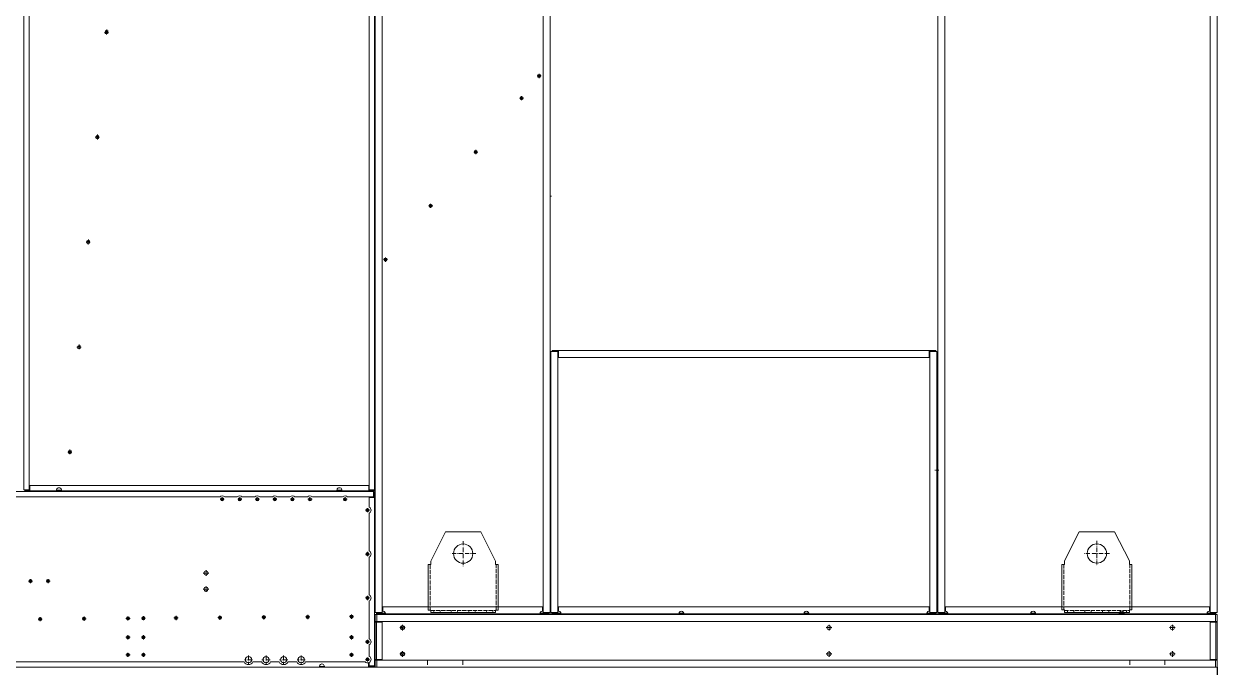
# Model space of a CAD drawing. Header units: millimetres. Extents: x -17070 to 52290, y -291348 to 40308.
# Drawn here: x 34171 to 37570, y 25993 to 27825 of the extents above; entities that cross this region are included whole.
import ezdxf

# ---------------------------------------------------------------- set-up
doc = ezdxf.new("R2010")
doc.units = ezdxf.units.MM
doc.linetypes.add('DASHDOT', pattern=[18.5, 12, -3, 0.5, -3])
doc.linetypes.add('DASHED', pattern=[15, 12, -3])

# ---------------------------------------------------------------- blocks, each defined once
blk = doc.blocks.new('457536')
at = {"color": 7, "lineweight": 5}
for p, q in [((114592.520962, 89152.297332), (114550.020962, 89069.297332)), ((114692.520962, 89152.297332), (114592.520962, 89152.297332)), ((114735.020962, 89069.297332), (114692.520962, 89152.297332)), ((114542.520962, 89059.297332), (114542.520962, 88929.797332)), ((114742.520962, 88929.797332), (114742.520962, 89059.297332)), ((114550.020962, 88922.297332), (114735.020962, 88922.297332))]:
    blk.add_line(p, q, dxfattribs=at)
at = {"color": 7, "linetype": 'DASHDOT', "lineweight": 5}
for p, q in [((114642.520962, 89126.047332), (114642.520962, 89054.547332)), ((114678.270962, 89090.297332), (114606.770962, 89090.297332))]:
    blk.add_line(p, q, dxfattribs=at)
at = {"color": 7, "lineweight": 5, "ltscale": 0.09375}
for p, q in [((114542.520962, 89059.297332), (114550.020962, 89059.297332)), ((114742.520962, 89059.297332), (114735.020962, 89059.297332)), ((114550.020962, 88929.797332), (114542.520962, 88929.797332)), ((114550.020962, 88922.297332), (114550.020962, 88929.797332)), ((114735.020962, 88929.797332), (114742.520962, 88929.797332)), ((114735.020962, 88922.297332), (114735.020962, 88929.797332))]:
    blk.add_line(p, q, dxfattribs=at)
at = {"color": 7, "linetype": 'DASHED', "lineweight": 5}
for p, q in [((114548.520962, 89059.297332), (114548.520962, 88929.797332)), ((114736.520962, 88929.797332), (114736.520962, 89059.297332)), ((114550.020962, 88928.297332), (114735.020962, 88928.297332))]:
    blk.add_line(p, q, dxfattribs=at)
at = {"color": 7, "lineweight": 5, "ltscale": 0.125}
for p, q in [((114550.020962, 89059.297332), (114550.020962, 89069.297332)), ((114735.020962, 89069.297332), (114735.020962, 89059.297332))]:
    blk.add_line(p, q, dxfattribs=at)
at = {"color": 7, "linetype": 'DASHED', "lineweight": 5, "ltscale": 0.075}
for p, q in [((114558.520962, 88928.297332), (114558.520962, 88922.297332)), ((114576.520962, 88928.297332), (114576.520962, 88922.297332)), ((114608.520962, 88928.297332), (114608.520962, 88922.297332)), ((114626.520962, 88928.297332), (114626.520962, 88922.297332)), ((114658.520962, 88928.297332), (114658.520962, 88922.297332)), ((114676.520962, 88928.297332), (114676.520962, 88922.297332)), ((114708.520962, 88928.297332), (114708.520962, 88922.297332)), ((114726.520962, 88928.297332), (114726.520962, 88922.297332))]:
    blk.add_line(p, q, dxfattribs=at)
at = {"color": 7, "lineweight": 5}
blk.add_circle((114642.520962, 89090.297332), 27.5, dxfattribs=at)
blk = doc.blocks.new('1')
at = {"color": 7, "lineweight": 20}
for p, q in [((35172, 26148.5), (35172, 29589.5)), ((35192, 29589.5), (35192, 26148.5)), ((35650, 26148.5), (35650, 29589.5)), ((35670, 29589.5), (35670, 26148.5)), ((36774, 26148.5), (36774, 29589.5)), ((37570, 29589.5), (37570, 26148.5)), ((34171, 29347.9), (34171, 26498.1)), ((34186, 26498.1), (34186, 29347.9)), ((35155, 29347.9), (35155, 26498.1)), ((35170, 26498.1), (35170, 29347.9)), ((37550, 28322), (37550, 26148.5)), ((36794, 26148.5), (36794, 28270)), ((35672, 26148.5), (35672, 26891.5)), ((35692, 26891.5), (35692, 26148.5)), ((35694, 26895), (36750, 26895)), ((36752, 26148.5), (36752, 26891.5)), ((36772, 26891.5), (36772, 26148.5)), ((36750, 26875), (35694, 26875)), ((35166.5, 26493), (32173.5, 26493)), ((35153.4, 26510), (34187.6, 26510)), ((34187.6, 26495), (34264.3, 26495)), ((34277.8, 26495), (35063.3, 26495)), ((35076.8, 26495), (35153.4, 26495)), ((34728.9, 26478), (32173.5, 26478)), ((34778.9, 26478), (34743.2, 26478)), ((34828.9, 26478), (34793.2, 26478)), ((34878.9, 26478), (34843.2, 26478)), ((34928.9, 26478), (34893.2, 26478)), ((34978.9, 26478), (34943.2, 26478)), ((35078.9, 26478), (34993.2, 26478)), ((35166.5, 26478), (35093.2, 26478)), ((35155, 26448.6), (35155, 26476)), ((35170, 25996.5), (35170, 26476)), ((35155, 26323.6), (35155, 26431.3)), ((35155, 26198.6), (35155, 26306.3)), ((35155, 26073.6), (35155, 26181.3)), ((37565.3, 26143), (35176.7, 26143)), ((35194, 26165), (35648, 26165)), ((35641, 26145), (35201, 26145)), ((36362, 26144.6), (35212, 26144.6)), ((35694, 26165), (36750, 26165)), ((36037, 26145), (35701, 26145)), ((36393, 26145), (36051, 26145)), ((37530, 26144.6), (36380, 26144.6)), ((36743, 26145), (36407, 26145)), ((36796, 26165), (37548, 26165)), ((37039, 26145), (36803, 26145)), ((37291, 26145), (37053, 26145)), ((37541, 26145), (37305, 26145)), ((35172, 26123), (37570, 26123)), ((35172, 26015), (35172, 26121)), ((35175.2, 26121), (35175.2, 26015)), ((35176.7, 26123), (37565.3, 26123)), ((35192, 26015), (35192, 26121)), ((37550, 26121), (37550, 26015)), ((37566.8, 26015), (37566.8, 26121)), ((37570, 26121), (37570, 26015)), ((37570, 26015), (37570, 26121)), ((35155, 26023.6), (35155, 26056.3)), ((34798.4, 26008), (32541.7, 26008)), ((34848.4, 26008), (34823.7, 26008)), ((34898.4, 26008), (34873.7, 26008)), ((34948.4, 26008), (34923.7, 26008)), ((35142.9, 26008), (34973.7, 26008)), ((35321, 26013), (35172, 26013)), ((37565.3, 26013), (35176.7, 26013)), ((37321, 26013), (35421, 26013)), ((37570, 26013), (37421, 26013)), ((35013.3, 25993), (34126.8, 25993)), ((35153, 25993), (35026.8, 25993)), ((37570, 25993), (35172, 25993)), ((35176.7, 25993), (37565.3, 25993))]:
    blk.add_line(p, q, dxfattribs=at)
at = {"color": 7, "linetype": 'DASHDOT', "lineweight": 20, "ltscale": 0.195}
for p, q in [((34410.9, 27804.4), (34403.1, 27804.4)), ((34410.5, 27800.4), (34402.7, 27800.4)), ((35642.7, 27676.4), (35634.9, 27676.4)), ((35590.7, 27612.9), (35582.9, 27612.9)), ((34384.4, 27501.5), (34376.6, 27501.5)), ((34384.7, 27505.5), (34376.9, 27505.5)), ((35462.2, 27459.7), (35454.4, 27459.7)), ((35333.6, 27306.5), (35325.8, 27306.5)), ((34358.2, 27202.7), (34350.4, 27202.7)), ((34358.6, 27206.7), (34350.8, 27206.7)), ((35205, 27153.3), (35197.2, 27153.3)), ((34332.1, 26903.8), (34324.3, 26903.8)), ((34332.4, 26907.8), (34324.6, 26907.8)), ((34328.2, 26907.7), (34328.2, 26899.9)), ((34328.5, 26911.7), (34328.5, 26903.9)), ((34305.9, 26605), (34298.1, 26605)), ((34306.3, 26609), (34298.5, 26609)), ((34302, 26608.9), (34302, 26601.1)), ((34854.1, 26138.7), (34854.1, 26130.9)), ((34979.1, 26139.7), (34979.1, 26131.9)), ((35104, 26140.7), (35104, 26132.9)), ((34221, 26129.8), (34213.2, 26129.8)), ((34217.1, 26133.7), (34217.1, 26125.9)), ((34342.1, 26134.7), (34342.1, 26126.9)), ((34470.9, 26131.8), (34463.1, 26131.8)), ((34467, 26135.7), (34467, 26127.9)), ((34514.9, 26132.1), (34507.1, 26132.1)), ((34511, 26136), (34511, 26128.2)), ((34608, 26132.9), (34600.2, 26132.9)), ((34604.1, 26136.8), (34604.1, 26129)), ((34733, 26133.9), (34725.2, 26133.9)), ((34729.1, 26137.8), (34729.1, 26130)), ((34858, 26134.8), (34850.2, 26134.8)), ((34983, 26135.8), (34975.2, 26135.8)), ((35107.9, 26136.8), (35100.1, 26136.8)), ((34470.9, 26078), (34463.1, 26078)), ((34467, 26081.9), (34467, 26074.1)), ((34514.9, 26078), (34507.1, 26078)), ((34511, 26081.9), (34511, 26074.1)), ((35107.9, 26078), (35100.1, 26078)), ((35104, 26081.9), (35104, 26074.1)), ((34470.9, 26028), (34463.1, 26028)), ((34467, 26031.9), (34467, 26024.1)), ((34514.9, 26028), (34507.1, 26028)), ((34511, 26031.9), (34511, 26024.1)), ((35107.9, 26028), (35100.1, 26028)), ((35104, 26031.9), (35104, 26024.1))]:
    blk.add_line(p, q, dxfattribs=at)
at = {"color": 7, "linetype": 'DASHDOT', "lineweight": 20, "ltscale": 0.292502}
for p, q in [((34406.6, 27806.3), (34406.6, 27794.6)), ((35458.2, 27465.5), (35458.2, 27453.8)), ((35201.1, 27159.1), (35201.1, 27147.4))]:
    blk.add_line(p, q, dxfattribs=at)
at = {"color": 7, "linetype": 'DASHDOT', "lineweight": 20, "ltscale": 0.194998}
for p, q in [((34406.6, 27804.3), (34406.6, 27796.5)), ((35586.8, 27616.8), (35586.8, 27609)), ((34380.5, 27505.4), (34380.5, 27497.6)), ((35458.3, 27463.6), (35458.3, 27455.8)), ((34354.3, 27206.6), (34354.3, 27198.8)), ((34354.7, 27210.6), (34354.7, 27202.8))]:
    blk.add_line(p, q, dxfattribs=at)
at = {"color": 7, "linetype": 'DASHDOT', "lineweight": 20, "ltscale": 0.195001}
for p, q in [((34407, 27808.3), (34407, 27800.5)), ((35638.8, 27680.3), (35638.8, 27672.5)), ((34380.8, 27509.4), (34380.8, 27501.6)), ((35329.7, 27310.4), (35329.7, 27302.6)), ((35201.1, 27157.2), (35201.1, 27149.4)), ((34302.4, 26612.9), (34302.4, 26605.1)), ((34346, 26130.8), (34338.2, 26130.8))]:
    blk.add_line(p, q, dxfattribs=at)
at = {"color": 7, "linetype": 'DASHDOT', "lineweight": 20, "ltscale": 0.2925}
for p, q in [((34412.5, 27800.4), (34400.8, 27800.4)), ((35644.6, 27676.4), (35632.9, 27676.4)), ((35594.7, 27613), (35583, 27613)), ((34386.3, 27501.6), (34374.6, 27501.6)), ((35464.1, 27459.7), (35452.4, 27459.7)), ((35335.6, 27306.5), (35323.9, 27306.5)), ((34360.2, 27202.7), (34348.5, 27202.7)), ((35207, 27153.3), (35195.3, 27153.3)), ((34334, 26903.8), (34322.3, 26903.8)), ((34328.2, 26909.7), (34328.2, 26898)), ((34307.9, 26605), (34296.2, 26605)), ((36771.9, 26559.9), (36771.9, 26548.2)), ((34741.9, 26471), (34730.2, 26471)), ((34736, 26476.8), (34736, 26465.1)), ((34791.9, 26471), (34780.2, 26471)), ((34786, 26476.8), (34786, 26465.1)), ((34841.9, 26471), (34830.2, 26471)), ((34836, 26476.8), (34836, 26465.1)), ((34891.9, 26471), (34880.2, 26471)), ((34886, 26476.8), (34886, 26465.1)), ((34941.9, 26471), (34930.2, 26471)), ((34936, 26476.8), (34936, 26465.1)), ((34991.9, 26471), (34980.2, 26471)), ((34986, 26476.8), (34986, 26465.1)), ((35091.9, 26471), (35080.2, 26471)), ((35086, 26476.8), (35086, 26465.1)), ((35150, 26445.8), (35150, 26434.1)), ((35155.9, 26440), (35144.2, 26440)), ((35155.9, 26315), (35144.2, 26315)), ((35150, 26320.8), (35150, 26309.1)), ((34190, 26243.8), (34190, 26232.1)), ((34240, 26243.8), (34240, 26232.1)), ((34245.9, 26238), (34234.2, 26238)), ((35155.9, 26190), (35144.2, 26190)), ((35150, 26195.8), (35150, 26184.1)), ((34604.5, 26138.7), (34604.5, 26127)), ((34729.5, 26139.7), (34729.5, 26128)), ((34854.5, 26140.7), (34854.5, 26129)), ((34979.5, 26141.7), (34979.5, 26130)), ((35104.5, 26142.6), (35104.5, 26130.9)), ((34223.4, 26129.9), (34211.7, 26129.9)), ((34217.5, 26135.7), (34217.5, 26124)), ((34348.4, 26130.9), (34336.7, 26130.9)), ((34342.5, 26136.7), (34342.5, 26125)), ((34473.4, 26131.8), (34461.7, 26131.8)), ((34467.5, 26137.6), (34467.5, 26125.9)), ((34517.4, 26132.2), (34505.7, 26132.2)), ((34511.5, 26138), (34511.5, 26126.3)), ((34610.4, 26132.9), (34598.7, 26132.9)), ((34735.4, 26133.9), (34723.7, 26133.9)), ((34860.4, 26134.9), (34848.7, 26134.9)), ((34985.4, 26135.9), (34973.7, 26135.9)), ((35110.4, 26136.8), (35098.7, 26136.8)), ((34473.4, 26078), (34461.7, 26078)), ((34467.5, 26083.8), (34467.5, 26072.1)), ((34517.4, 26078), (34505.7, 26078)), ((34511.5, 26083.8), (34511.5, 26072.1)), ((35110.4, 26078), (35098.7, 26078)), ((35104.5, 26083.8), (35104.5, 26072.1)), ((35150, 26070.8), (35150, 26059.1)), ((35155.9, 26065), (35144.2, 26065)), ((34473.4, 26028), (34461.7, 26028)), ((34467.5, 26033.8), (34467.5, 26022.1)), ((34517.4, 26028), (34505.7, 26028)), ((34511.5, 26033.8), (34511.5, 26022.1)), ((35110.4, 26028), (35098.7, 26028)), ((35104.5, 26033.8), (35104.5, 26022.1)), ((35155.9, 26015), (35144.2, 26015)), ((35150, 26020.8), (35150, 26009.1))]:
    blk.add_line(p, q, dxfattribs=at)
at = {"color": 7, "linetype": 'DASHDOT', "lineweight": 20, "ltscale": 0.292499}
for p, q in [((35638.7, 27682.2), (35638.7, 27670.5)), ((35588.8, 27618.8), (35588.8, 27607.1)), ((34380.5, 27507.4), (34380.5, 27495.7)), ((35329.7, 27312.3), (35329.7, 27300.6)), ((34354.3, 27208.5), (34354.3, 27196.8)), ((34302, 26610.8), (34302, 26599.1)), ((36777.7, 26554.1), (36766, 26554.1)), ((34195.9, 26238), (34184.2, 26238))]:
    blk.add_line(p, q, dxfattribs=at)
at = {"color": 7, "lineweight": 20, "ltscale": 0.050782}
blk.add_line((35673.1, 27333), (35673.4, 27335), dxfattribs=at)
at = {"color": 7, "lineweight": 20, "ltscale": 0.077786}
blk.add_line((35172, 27152.9), (35170, 27150.5), dxfattribs=at)
at = {"color": 7, "lineweight": 20, "ltscale": 0.05349}
blk.add_line((35170, 27095.6), (35172, 27094.8), dxfattribs=at)
blk.add_line((35170, 27095.6), (35172, 27094.8), dxfattribs=at)
at = {"color": 7, "lineweight": 20, "ltscale": 0.039896}
blk.add_line((35171.5, 27089.7), (35170, 27090.2), dxfattribs=at)
at = {"color": 7, "lineweight": 20, "ltscale": 0.012708}
for p, q in [((35171.5, 27089.7), (35172, 27089.7)), ((35171.5, 26517.4), (35172, 26517.4)), ((35172, 26517.4), (35171.5, 26517.4))]:
    blk.add_line(p, q, dxfattribs=at)
at = {"color": 7, "lineweight": 20, "ltscale": 0.0875}
for p, q in [((35672, 26891.5), (35675.5, 26891.5)), ((35694, 26895), (35694, 26891.5)), ((36750, 26895), (36750, 26891.5)), ((36772, 26891.5), (36768.5, 26891.5)), ((35166.5, 26493), (35166.5, 26489.5)), ((35170, 26476), (35166.5, 26476)), ((35172, 26148.5), (35175.5, 26148.5)), ((35670, 26148.5), (35666.5, 26148.5)), ((35672, 26148.5), (35675.5, 26148.5)), ((36772, 26148.5), (36768.5, 26148.5)), ((36774, 26148.5), (36777.5, 26148.5)), ((37570, 26148.5), (37566.5, 26148.5)), ((35153, 25993), (35153, 25996.5)), ((35170, 25996.5), (35166.5, 25996.5))]:
    blk.add_line(p, q, dxfattribs=at)
at = {"color": 7, "lineweight": 20, "ltscale": 0.4625}
for p, q in [((35675.5, 26895), (35694, 26895)), ((35694, 26893), (35675.5, 26893)), ((36750, 26895), (36768.5, 26895)), ((36768.5, 26893), (36750, 26893)), ((35171.5, 26517.4), (35171.5, 26498.9)), ((35171.5, 26517.4), (35171.5, 26498.9))]:
    blk.add_line(p, q, dxfattribs=at)
at = {"color": 7, "lineweight": 20, "ltscale": 0.05}
for p, q in [((35675.5, 26895), (35675.5, 26893)), ((36768.5, 26895), (36768.5, 26893)), ((34641.8, 26495), (34641.8, 26493)), ((35170, 26489.5), (35168, 26489.5)), ((35672, 26470), (35670, 26470)), ((35672, 26470), (35670, 26470)), ((35670, 26450), (35672, 26450)), ((35670, 26449.6), (35672, 26449.6)), ((36774, 26470), (36772, 26470)), ((36774, 26470), (36772, 26470)), ((36772, 26450), (36774, 26450)), ((36772, 26450), (36774, 26450)), ((36772, 26449.6), (36774, 26449.6)), ((35672, 26340), (35670, 26340)), ((35672, 26340), (35670, 26340)), ((35672, 26339.6), (35670, 26339.6)), ((35670, 26319.6), (35672, 26319.6)), ((36774, 26340), (36772, 26340)), ((36774, 26340), (36772, 26340)), ((36774, 26339.6), (36772, 26339.6)), ((36772, 26319.6), (36774, 26319.6)), ((35175.5, 26145), (35175.5, 26147)), ((35187, 26145), (35187, 26147)), ((35655, 26145), (35655, 26147)), ((35666.5, 26145), (35666.5, 26147)), ((35675.5, 26145), (35675.5, 26147)), ((35687, 26145), (35687, 26147)), ((36757, 26145), (36757, 26147)), ((36768.5, 26145), (36768.5, 26147)), ((36777.5, 26145), (36777.5, 26147)), ((36789, 26145), (36789, 26147)), ((37555, 26145), (37555, 26147)), ((37566.5, 26145), (37566.5, 26147)), ((35172, 26121), (35172, 26123)), ((35175.2, 26121), (35175.2, 26123)), ((35175.2, 26121), (35175.2, 26123)), ((37566.8, 26123), (37566.8, 26121)), ((37570, 26121), (37570, 26123)), ((35172, 26013), (35172, 26015)), ((35175.2, 26013), (35175.2, 26015)), ((35175.2, 26013), (35175.2, 26015)), ((37566.8, 26015), (37566.8, 26013)), ((37570, 26013), (37570, 26015)), ((35013.3, 25993), (35013.3, 25995)), ((35026.8, 25993), (35026.8, 25995)), ((35166.5, 25993), (35166.5, 25995))]:
    blk.add_line(p, q, dxfattribs=at)
at = {"color": 7, "lineweight": 20, "ltscale": 0.0375}
for p, q in [((35675.5, 26893), (35675.5, 26891.5)), ((36768.5, 26893), (36768.5, 26891.5)), ((34174.1, 26496.6), (34174.1, 26498.1)), ((35168, 26489.5), (35166.5, 26489.5)), ((35166.9, 26496.6), (35166.9, 26498.1)), ((35175.5, 26147), (35175.5, 26148.5)), ((35666.5, 26147), (35666.5, 26148.5)), ((35675.5, 26147), (35675.5, 26148.5)), ((36768.5, 26147), (36768.5, 26148.5)), ((36777.5, 26147), (36777.5, 26148.5)), ((37566.5, 26147), (37566.5, 26148.5)), ((35175.2, 26121), (35176.7, 26121)), ((37566.8, 26121), (37565.3, 26121)), ((35166.5, 25995), (35166.5, 25996.5))]:
    blk.add_line(p, q, dxfattribs=at)
at = {"color": 7, "lineweight": 20, "ltscale": 0.4125}
for p, q in [((35675.5, 26891.5), (35692, 26891.5)), ((35694, 26875), (35694, 26891.5)), ((36750, 26891.5), (36750, 26875)), ((36752, 26891.5), (36768.5, 26891.5)), ((35192, 26148.5), (35175.5, 26148.5)), ((35666.5, 26148.5), (35650, 26148.5)), ((35692, 26148.5), (35675.5, 26148.5)), ((36768.5, 26148.5), (36752, 26148.5)), ((36794, 26148.5), (36777.5, 26148.5)), ((37566.5, 26148.5), (37550, 26148.5))]:
    blk.add_line(p, q, dxfattribs=at)
at = {"color": 7, "lineweight": 20, "ltscale": 0.0775}
for p, q in [((34171, 26498.1), (34174.1, 26498.1)), ((34187.6, 26495), (34187.6, 26498.1)), ((35153.4, 26495), (35153.4, 26498.1)), ((35170, 26498.1), (35166.9, 26498.1))]:
    blk.add_line(p, q, dxfattribs=at)
at = {"color": 7, "lineweight": 20, "ltscale": 0.2975}
for p, q in [((34174.1, 26498.1), (34186, 26498.1)), ((34187.6, 26510), (34187.6, 26498.1)), ((35153.4, 26498.1), (35153.4, 26510)), ((35155, 26498.1), (35166.9, 26498.1))]:
    blk.add_line(p, q, dxfattribs=at)
at = {"color": 7, "lineweight": 20, "ltscale": 0.3375}
for p, q in [((34187.6, 26496.6), (34174.1, 26496.6)), ((34174.1, 26495), (34187.6, 26495)), ((35166.9, 26496.6), (35153.4, 26496.6)), ((35153.4, 26495), (35166.9, 26495)), ((35168, 26476), (35168, 26489.5)), ((35170, 26489.5), (35170, 26476)), ((35153, 25995), (35166.5, 25995)), ((35166.5, 25993), (35153, 25993))]:
    blk.add_line(p, q, dxfattribs=at)
at = {"color": 7, "lineweight": 20, "ltscale": 0.04}
for p, q in [((34174.1, 26495), (34174.1, 26496.6)), ((34264.3, 26495), (34264.3, 26496.6)), ((34277.8, 26495), (34277.8, 26496.6)), ((35063.3, 26495), (35063.3, 26496.6)), ((35076.8, 26495), (35076.8, 26496.6)), ((35166.9, 26495), (35166.9, 26496.6)), ((35212, 26143), (35212, 26144.6)), ((36362, 26143), (36362, 26144.6)), ((36380, 26143), (36380, 26144.6)), ((37530, 26143), (37530, 26144.6))]:
    blk.add_line(p, q, dxfattribs=at)
at = {"color": 7, "lineweight": 20, "ltscale": 0.168029}
for p, q in [((34264.3, 26496.6), (34271, 26496.6)), ((34264.3, 26495), (34271, 26495)), ((34277.8, 26496.6), (34271, 26496.6)), ((34277.8, 26495), (34271, 26495)), ((35063.3, 26496.6), (35070, 26496.6)), ((35063.3, 26495), (35070, 26495)), ((35076.8, 26496.6), (35070, 26496.6)), ((35076.8, 26495), (35070, 26495))]:
    blk.add_line(p, q, dxfattribs=at)
at = {"color": 7, "lineweight": 20, "ltscale": 0.05019}
blk.add_line((34272.3, 26495), (34272.2, 26493), dxfattribs=at)
at = {"color": 7, "lineweight": 20, "ltscale": 0.050191}
blk.add_line((34312.3, 26493), (34312.5, 26495), dxfattribs=at)
at = {"color": 7, "lineweight": 20, "ltscale": 0.049942}
blk.add_line((34671.8, 26495), (34671.8, 26493), dxfattribs=at)
at = {"color": 7, "lineweight": 20, "ltscale": 0.049995}
blk.add_line((34671.8, 26495), (34671.8, 26493), dxfattribs=at)
at = {"color": 7, "lineweight": 20, "ltscale": 0.2875}
for p, q in [((35166.5, 26478), (35166.5, 26489.5)), ((35155, 26476), (35166.5, 26476)), ((35175.5, 26147), (35187, 26147)), ((35187, 26145), (35175.5, 26145)), ((35655, 26147), (35666.5, 26147)), ((35666.5, 26145), (35655, 26145)), ((35675.5, 26147), (35687, 26147)), ((35687, 26145), (35675.5, 26145)), ((36757, 26147), (36768.5, 26147)), ((36768.5, 26145), (36757, 26145)), ((36777.5, 26147), (36789, 26147)), ((36789, 26145), (36777.5, 26145)), ((37555, 26147), (37566.5, 26147)), ((37566.5, 26145), (37555, 26145)), ((35155, 25996.5), (35166.5, 25996.5))]:
    blk.add_line(p, q, dxfattribs=at)
at = {"color": 7, "lineweight": 20, "ltscale": 0.114792}
blk.add_line((35166.9, 26497.4), (35171.5, 26497.4), dxfattribs=at)
at = {"color": 7, "lineweight": 20, "ltscale": 0.114793}
blk.add_line((35171.5, 26495.4), (35166.9, 26495.4), dxfattribs=at)
at = {"color": 7, "lineweight": 20, "ltscale": 0.037293}
blk.add_line((35170, 26498.9), (35171.5, 26498.9), dxfattribs=at)
at = {"color": 7, "lineweight": 20, "ltscale": 0.037353}
blk.add_line((35171.5, 26498.9), (35170, 26498.9), dxfattribs=at)
at = {"color": 7, "linetype": 'DASHDOT', "lineweight": 20, "ltscale": 0.390001}
for p, q in [((34697.8, 26261), (34682.2, 26261)), ((34697.8, 26215), (34682.2, 26215))]:
    blk.add_line(p, q, dxfattribs=at)
at = {"color": 7, "linetype": 'DASHDOT', "lineweight": 20, "ltscale": 0.389999}
for p, q in [((34690, 26268.8), (34690, 26253.2)), ((36472.3, 26105.5), (36456.7, 26105.5)), ((36472.3, 26030.5), (36456.7, 26030.5))]:
    blk.add_line(p, q, dxfattribs=at)
at = {"color": 7, "linetype": 'DASHDOT', "lineweight": 20, "ltscale": 0.39}
for p, q in [((34690, 26222.8), (34690, 26207.2)), ((35257.3, 26105.5), (35241.7, 26105.5)), ((35249.5, 26113.3), (35249.5, 26097.7)), ((36464.5, 26113.3), (36464.5, 26097.7)), ((37442.5, 26113.3), (37442.5, 26097.7)), ((35249.5, 26038.3), (35249.5, 26022.7)), ((36464.5, 26038.3), (36464.5, 26022.7)), ((37442.5, 26038.3), (37442.5, 26022.7)), ((35257.3, 26030.5), (35241.7, 26030.5))]:
    blk.add_line(p, q, dxfattribs=at)
at = {"color": 7, "lineweight": 20, "ltscale": 0.1175}
for p, q in [((35176.7, 26143), (35172, 26143)), ((35176.7, 26143), (35176.7, 26138.3)), ((37570, 26143), (37565.3, 26143)), ((37565.3, 26143), (37565.3, 26138.3)), ((35172, 26015), (35176.7, 26015)), ((37570, 26015), (37565.3, 26015)), ((35176.7, 25993), (35176.7, 25997.7)), ((37565.3, 25993), (37565.3, 25997.7))]:
    blk.add_line(p, q, dxfattribs=at)
at = {"color": 7, "lineweight": 20, "ltscale": 0.16}
for p, q in [((35172, 26136.6), (35172, 26143)), ((37570, 26143), (37570, 26136.6)), ((35172, 25993), (35172, 25999.4)), ((37570, 25999.4), (37570, 25993))]:
    blk.add_line(p, q, dxfattribs=at)
at = {"color": 7, "lineweight": 20, "ltscale": 0.175}
for p, q in [((35187, 26147), (35194, 26147)), ((35187, 26145), (35194, 26145)), ((35201, 26145), (35194, 26145)), ((35641, 26145), (35648, 26145)), ((35648, 26147), (35655, 26147)), ((35648, 26145), (35655, 26145)), ((35687, 26147), (35694, 26147)), ((35687, 26145), (35694, 26145)), ((35701, 26145), (35694, 26145)), ((36051, 26145), (36037, 26145)), ((36393, 26145), (36400, 26145)), ((36400, 26145), (36407, 26145)), ((36743, 26145), (36750, 26145)), ((36750, 26147), (36757, 26147)), ((36750, 26145), (36757, 26145)), ((36789, 26147), (36796, 26147)), ((36789, 26145), (36796, 26145)), ((36803, 26145), (36796, 26145)), ((37039, 26145), (37046, 26145)), ((37053, 26145), (37046, 26145)), ((37291, 26145), (37305, 26145)), ((37541, 26145), (37555, 26145)), ((37548, 26147), (37555, 26147))]:
    blk.add_line(p, q, dxfattribs=at)
at = {"color": 7, "lineweight": 20, "ltscale": 0.319497}
for p, q in [((35194, 26165), (35194, 26152.2)), ((35648, 26165), (35648, 26152.2)), ((35694, 26165), (35694, 26152.2)), ((36750, 26165), (36750, 26152.2)), ((36796, 26165), (36796, 26152.2)), ((37548, 26165), (37548, 26152.2))]:
    blk.add_line(p, q, dxfattribs=at)
at = {"color": 7, "lineweight": 20, "ltscale": 0.164795}
for p, q in [((35200.6, 26147), (35194, 26147)), ((35641.5, 26147), (35648, 26147)), ((35700.6, 26147), (35694, 26147)), ((36044, 26147), (36037.5, 26147)), ((36050.6, 26147), (36044, 26147)), ((36393.5, 26147), (36400, 26147)), ((36400, 26147), (36406.6, 26147)), ((36743.5, 26147), (36750, 26147)), ((36802.6, 26147), (36796, 26147)), ((37039.5, 26147), (37046, 26147)), ((37052.6, 26147), (37046, 26147)), ((37291.5, 26147), (37298, 26147)), ((37298, 26147), (37304.6, 26147)), ((37541.5, 26147), (37548, 26147))]:
    blk.add_line(p, q, dxfattribs=at)
at = {"color": 7, "lineweight": 20, "ltscale": 0.45}
blk.add_line((36362, 26144.6), (36380, 26144.6), dxfattribs=at)
at = {"color": 7, "lineweight": 20, "ltscale": 0.010005}
for p, q in [((37435, 26144.6), (37435, 26145)), ((37485.5, 26144.6), (37485.5, 26145)), ((37499.5, 26144.6), (37499.5, 26145))]:
    blk.add_line(p, q, dxfattribs=at)
at = {"color": 7, "lineweight": 20, "ltscale": 0.250004}
blk.add_line((37540, 26144.6), (37530, 26144.6), dxfattribs=at)
at = {"color": 7, "lineweight": 20, "ltscale": 0.25}
blk.add_line((37550, 26144.6), (37540, 26144.6), dxfattribs=at)
at = {"color": 7, "lineweight": 20, "ltscale": 0.01}
blk.add_line((37550, 26144.6), (37550, 26145), dxfattribs=at)
at = {"color": 7, "lineweight": 20, "ltscale": 0.34}
for p, q in [((35172, 26136.6), (35172, 26123)), ((37570, 26123), (37570, 26136.6)), ((35172, 26013), (35172, 25999.4)), ((35321, 25999.4), (35321, 26013)), ((35421, 26013), (35421, 25999.4)), ((37321, 25999.4), (37321, 26013)), ((37421, 26013), (37421, 25999.4)), ((37570, 25999.4), (37570, 26013))]:
    blk.add_line(p, q, dxfattribs=at)
at = {"color": 7, "lineweight": 20, "ltscale": 0.08}
for p, q in [((35172, 26121), (35175.2, 26121)), ((37566.8, 26121), (37570, 26121)), ((35175.2, 26015), (35172, 26015)), ((37570, 26015), (37566.8, 26015))]:
    blk.add_line(p, q, dxfattribs=at)
at = {"color": 7, "lineweight": 20, "ltscale": 0.3825}
for p, q in [((35176.7, 26138.3), (35176.7, 26123)), ((35192, 26121), (35176.7, 26121)), ((37565.3, 26121), (37550, 26121)), ((37565.3, 26123), (37565.3, 26138.3)), ((35176.7, 26015), (35192, 26015)), ((35176.7, 26013), (35176.7, 25997.7)), ((37550, 26015), (37565.3, 26015)), ((37565.3, 25997.7), (37565.3, 26013))]:
    blk.add_line(p, q, dxfattribs=at)
at = {"color": 7, "linetype": 'DASHDOT', "lineweight": 20, "ltscale": 0.389996}
for p, q in [((37450.3, 26105.5), (37434.7, 26105.5)), ((37450.3, 26030.5), (37434.7, 26030.5))]:
    blk.add_line(p, q, dxfattribs=at)
at = {"color": 7, "lineweight": 20, "ltscale": 0.39}
for p, q in [((37570, 26136.6), (37570, 26121)), ((37570, 26015), (37570, 25999.4))]:
    blk.add_line(p, q, dxfattribs=at)
at = {"color": 7, "lineweight": 20, "ltscale": 0.000462809}
blk.add_line((37570, 26133.4), (37570, 26133.5), dxfattribs=at)
at = {"color": 7, "linetype": 'DASHDOT', "lineweight": 20}
for p, q in [((34822.7, 26014), (34799.3, 26014)), ((34811, 26025.7), (34811, 26002.3)), ((34872.7, 26014), (34849.3, 26014)), ((34861, 26025.7), (34861, 26002.3)), ((34922.7, 26014), (34899.3, 26014)), ((34911, 26025.7), (34911, 26002.3)), ((34972.7, 26014), (34949.3, 26014)), ((34961, 26025.7), (34961, 26002.3))]:
    blk.add_line(p, q, dxfattribs=at)
at = {"color": 7, "lineweight": 20, "ltscale": 0.224015}
blk.add_line((35153, 26005.4), (35153, 25996.5), dxfattribs=at)
at = {"color": 7, "lineweight": 20, "ltscale": 0.245994}
blk.add_line((35155, 25996.5), (35155, 26006.3), dxfattribs=at)
at = {"color": 7, "lineweight": 20, "ltscale": 0.00043427}
blk.add_line((37570, 26002.5), (37570, 26002.5), dxfattribs=at)
at = {"lineweight": 20}
blk.add_line((37570, 25993), (32670, 25993), dxfattribs=at)
at = {"color": 7, "lineweight": 20, "ltscale": 0.169248}
for p, q in [((35013.3, 25995), (35020, 25995)), ((35013.3, 25993), (35020, 25993)), ((35026.8, 25995), (35020, 25995)), ((35026.8, 25993), (35020, 25993))]:
    blk.add_line(p, q, dxfattribs=at)
at = {"color": 7, "lineweight": 20, "ltscale": 0.000478323}
blk.add_line((35181.6, 25993), (35181.6, 25993), dxfattribs=at)
at = {"color": 7, "lineweight": 20, "ltscale": 0.000571071}
blk.add_line((35282.3, 25993), (35282.4, 25993), dxfattribs=at)
at = {"color": 7, "lineweight": 20, "ltscale": 0.000337276}
blk.add_line((35296.8, 25993), (35296.8, 25993), dxfattribs=at)
at = {"color": 7, "lineweight": 20, "ltscale": 0.000669931}
blk.add_line((35771.9, 25993), (35771.9, 25993), dxfattribs=at)
at = {"color": 7, "lineweight": 20, "ltscale": 0.000895851}
blk.add_line((35781.6, 25993), (35781.6, 25993), dxfattribs=at)
at = {"color": 7, "lineweight": 20, "ltscale": 0.000673251}
blk.add_line((36323.8, 25993), (36323.8, 25993), dxfattribs=at)
at = {"color": 7, "lineweight": 20, "ltscale": 0.000571084}
blk.add_line((36338.2, 25993), (36338.2, 25993), dxfattribs=at)
at = {"color": 7, "lineweight": 20, "ltscale": 0.000197227}
blk.add_line((36418.3, 25993), (36418.3, 25993), dxfattribs=at)
at = {"color": 7, "lineweight": 20, "ltscale": 0.000670507}
blk.add_line((36960.5, 25993), (36960.5, 25993), dxfattribs=at)
at = {"color": 7, "lineweight": 20, "ltscale": 0.000335273}
blk.add_line((36970.2, 25993), (36970.2, 25993), dxfattribs=at)
at = {"color": 7, "lineweight": 20, "ltscale": 0.000447819}
blk.add_line((37560.5, 25993), (37560.5, 25993), dxfattribs=at)
at = {"ltscale": 500}
blk.add_line((37570, 25993), (37570, 25844.6), dxfattribs=at)
at = {"color": 7, "lineweight": 20}
for centre, radius in [((34406.6, 27800.4), 4.5), ((35638.7, 27676.4), 4.5), ((35638.8, 27676.4), 3), ((35588.8, 27613), 4.5), ((34380.5, 27501.6), 4.5), ((35458.2, 27459.7), 4.5), ((35458.3, 27459.7), 3), ((35329.7, 27306.5), 4.5), ((35329.7, 27306.5), 3), ((34354.3, 27202.7), 4.5), ((35201.1, 27153.3), 4.5), ((35201.1, 27153.3), 3), ((34328.2, 26903.8), 4.5), ((34302, 26605), 4.5), ((34736, 26471), 4.5), ((34736, 26471), 3), ((34786, 26471), 4.5), ((34786, 26471), 3), ((34836, 26471), 4.5), ((34836, 26471), 3), ((34886, 26471), 4.5), ((34886, 26471), 3), ((34936, 26471), 4.5), ((34936, 26471), 3), ((34986, 26471), 4.5), ((34986, 26471), 3), ((35086, 26471), 4.5), ((35086, 26471), 3), ((35150, 26440), 4.5), ((35150, 26440), 3), ((35150, 26315), 4.5), ((35150, 26315), 3), ((34190, 26238), 4.5), ((34190, 26238), 3), ((34240, 26238), 4.5), ((34240, 26238), 3), ((34690, 26261), 6), ((34690, 26215), 6), ((35150, 26190), 4.5), ((35150, 26190), 3), ((34729.5, 26133.9), 4.5), ((34854.5, 26134.9), 4.5), ((34979.5, 26135.9), 4.5), ((34979.1, 26135.8), 3), ((35104.5, 26136.8), 4.5), ((35104, 26136.8), 3), ((34217.5, 26129.9), 4.5), ((34217.1, 26129.8), 3), ((34342.5, 26130.9), 4.5), ((34342.1, 26130.8), 3), ((34467.5, 26131.8), 4.5), ((34467, 26131.8), 3), ((34511.5, 26132.2), 4.5), ((34511, 26132.1), 3), ((34604.5, 26132.9), 4.5), ((34604.1, 26132.9), 3), ((34729.1, 26133.9), 3), ((34854.1, 26134.8), 3), ((35249.5, 26105.5), 6), ((35249.5, 26105.5), 4.5), ((36464.5, 26105.5), 6), ((37442.5, 26105.5), 6), ((34467.5, 26078), 4.5), ((34467, 26078), 3), ((34511.5, 26078), 4.5), ((34511, 26078), 3), ((35104.5, 26078), 4.5), ((35104, 26078), 3), ((35150, 26065), 4.5), ((35150, 26065), 3), ((35249.5, 26030.5), 6), ((36464.5, 26030.5), 6), ((37442.5, 26030.5), 6), ((34467.5, 26028), 4.5), ((34467, 26028), 3), ((34511.5, 26028), 4.5), ((34511, 26028), 3), ((34811, 26014), 9), ((34861, 26014), 9), ((34911, 26014), 9), ((34961, 26014), 9), ((35104.5, 26028), 4.5), ((35104, 26028), 3), ((35150, 26015), 4.5), ((35150, 26015), 3), ((35249.5, 26030.5), 4.5)]:
    blk.add_circle(centre, radius, dxfattribs=at)
for centre, radius, start, end in [((34407, 27804.4), 3, 186.3049, 343.766), ((34406.6, 27800.4), 3, 36.8103, 133.1897), ((35586.8, 27612.9), 3, 235.822, 127.0122), ((34380.8, 27505.5), 3, 186.3049, 343.766), ((34380.5, 27501.5), 3, 36.8103, 133.1897), ((34354.7, 27206.7), 3, 186.3049, 343.766), ((34354.3, 27202.7), 3, 36.8103, 133.1897), ((34328.5, 26907.8), 3, 186.3049, 343.766), ((34328.2, 26903.8), 3, 36.8103, 133.1897), ((34302.4, 26609), 3, 186.3049, 343.766), ((34302, 26605), 3, 36.8103, 133.1897), ((36771.9, 26554.1), 4.5, 61.1523, 87.8201), ((36771.9, 26554.1), 3, 43.6368, 86.7288), ((36771.9, 26554.1), 3, 273.2712, 316.3632), ((36771.9, 26554.1), 4.5, 272.1799, 298.8477), ((34280.2, 26496.2), 16.1, 173.4757, 179.6789), ((34271, 26496.9), 7, 9.8709, 170.1291), ((34261.9, 26496.2), 16.2, 0.3311, 6.523), ((34736, 26471), 10, 44.427, 135.573), ((34786, 26471), 10, 44.427, 135.573), ((34836, 26471), 10, 44.427, 135.573), ((34886, 26471), 10, 44.427, 135.573), ((34936, 26471), 10, 44.427, 135.573), ((34986, 26471), 10, 44.427, 135.573), ((35079.2, 26496.2), 16.2, 173.4769, 179.6689), ((35070, 26496.9), 7, 9.8709, 170.1291), ((35060.9, 26496.2), 16.2, 0.3311, 6.523), ((35086, 26471), 10, 44.427, 135.573), ((35166.5, 26489.5), 3.5, 0, 90), ((35166.5, 26489.5), 1.5, 0, 90), ((35171.5, 26498.9), 1.5, 270, 289.8069), ((35171.5, 26498.9), 3.5, 270, 278.3501), ((35150, 26440), 10, 300, 60), ((35150, 26315), 10, 300, 60), ((35150, 26190), 10, 300, 60), ((35194, 26145.2), 7, 27.9406, 90), ((35648, 26145.2), 7, 90, 152.0594), ((35694, 26145.2), 7, 27.9406, 90), ((36044, 26145.2), 7, 27.9406, 152.0594), ((36400, 26145.2), 7, 27.9406, 152.0594), ((36750, 26145.2), 7, 90, 152.0594), ((36796, 26145.2), 7, 27.9406, 90), ((37046, 26145.2), 7, 27.9406, 152.0594), ((37298, 26145.2), 7, 27.9406, 152.0594), ((37548, 26145.2), 7, 90, 152.0594), ((35150, 26065), 10, 300, 60), ((34811, 26014), 14, 205.3769, 334.6231), ((34861, 26014), 14, 205.3769, 334.6231), ((34911, 26014), 14, 205.3769, 334.6231), ((34961, 26014), 14, 205.3769, 334.6231), ((35150, 26015), 10, 224.427, 287.4576), ((35150, 26015), 10, 300, 60), ((34449.5, 25996.5), 3.5, 269.755, 270), ((34484.5, 25996.5), 3.5, 270, 270.245), ((34493.5, 25996.5), 3.5, 269.755, 270), ((34528.5, 25996.5), 3.5, 270, 270.245), ((35020, 25995), 7, 12.3736, 167.6264), ((35086.5, 25996.5), 3.5, 269.755, 270), ((35121.5, 25996.5), 3.5, 270, 270.245), ((35131.5, 25996.5), 3.5, 269.755, 270), ((35166.5, 25996.5), 1.5, 270, 0), ((35166.5, 25996.5), 3.5, 270, 0), ((35216.7, 25997.7), 4.7, 269.7272, 270), ((35218.4, 25999.4), 6.4, 269.7738, 270), ((35280.6, 25999.4), 6.4, 270, 270.2365), ((36403.8, 25997.7), 4.7, 270, 270.2728), ((36450.9, 25999.4), 6.4, 269.7738, 270), ((36513.1, 25999.4), 6.4, 270, 270.2365), ((37411.4, 25999.4), 6.4, 269.7608, 270), ((37473.6, 25999.4), 6.4, 270, 270.229), ((37525.3, 25997.7), 4.7, 270, 270.2728)]:
    blk.add_arc(centre, radius, start, end, dxfattribs=at)
for points, knots in [([(34264, 26496.3), (34264, 26496), (34264.1, 26495.7), (34264.1, 26495.4), (34264.1, 26495.1), (34264.2, 26495), (34264.3, 26495), (34264.3, 26495), (34264.3, 26495)], [0, 0, 0, 0, 0, 0, 3.570616, 3.570616, 3.570616, 4.974883, 4.974883, 4.974883, 4.974883, 4.974883, 4.974883]), ([(34278, 26496.3), (34278, 26496), (34278, 26495.7), (34278, 26495.4), (34278, 26495.1), (34277.9, 26495), (34277.8, 26495), (34277.8, 26495), (34277.8, 26495)], [0, 0, 0, 0, 0, 0, 3.570616, 3.570616, 3.570616, 4.974883, 4.974883, 4.974883, 4.974883, 4.974883, 4.974883]), ([(35063, 26496.3), (35063, 26496), (35063.1, 26495.7), (35063.1, 26495.4), (35063.1, 26495.1), (35063.2, 26495), (35063.3, 26495), (35063.3, 26495), (35063.3, 26495)], [0, 0, 0, 0, 0, 0, 3.570616, 3.570616, 3.570616, 4.974883, 4.974883, 4.974883, 4.974883, 4.974883, 4.974883]), ([(35077, 26496.3), (35077, 26496), (35077, 26495.7), (35077, 26495.4), (35077, 26495.1), (35076.9, 26495), (35076.8, 26495), (35076.8, 26495), (35076.8, 26495)], [0, 0, 0, 0, 0, 0, 3.570616, 3.570616, 3.570616, 4.974883, 4.974883, 4.974883, 4.974883, 4.974883, 4.974883]), ([(35200.2, 26148.5), (35200.4, 26148), (35200.5, 26147.4), (35200.7, 26146.9), (35200.8, 26146.1), (35201, 26145.4), (35201, 26145.2), (35201, 26145.1), (35201, 26145), (35201, 26145), (35201, 26145), (35201, 26145)], [0, 0, 0, 0, 0, 0, 5.019575, 5.019575, 5.019575, 8.671425, 8.671425, 8.671425, 8.70839, 8.70839, 8.70839, 8.70839, 8.70839, 8.70839]), ([(35641.9, 26148.5), (35641.7, 26148), (35641.6, 26147.4), (35641.4, 26146.9), (35641.3, 26146.1), (35641.1, 26145.4), (35641.1, 26145.2), (35641.1, 26145.1), (35641.1, 26145), (35641, 26145), (35641, 26145), (35641, 26145)], [0, 0, 0, 0, 0, 0, 5.019575, 5.019575, 5.019575, 8.671425, 8.671425, 8.671425, 8.70839, 8.70839, 8.70839, 8.70839, 8.70839, 8.70839]), ([(35700.2, 26148.5), (35700.4, 26148), (35700.5, 26147.4), (35700.7, 26146.9), (35700.8, 26146.1), (35701, 26145.4), (35701, 26145.2), (35701, 26145.1), (35701, 26145), (35701, 26145), (35701, 26145), (35701, 26145)], [0, 0, 0, 0, 0, 0, 5.019575, 5.019575, 5.019575, 8.671425, 8.671425, 8.671425, 8.70839, 8.70839, 8.70839, 8.70839, 8.70839, 8.70839]), ([(36037, 26145), (36037, 26145), (36037, 26145), (36037.1, 26145.1), (36037.1, 26145.2), (36037.1, 26145.3), (36037.1, 26145.4), (36037.2, 26145.9), (36037.4, 26146.6), (36037.5, 26147.2), (36037.7, 26147.8), (36037.9, 26148.5), (36037.9, 26148.5), (36037.9, 26148.5), (36037.9, 26148.5)], [0, 0, 0, 0, 0, 0, 0.181509, 0.181509, 0.181509, 1.935967, 1.935967, 1.935967, 7.795509, 7.795509, 7.795509, 7.864561, 7.864561, 7.864561, 7.864561, 7.864561, 7.864561]), ([(36051, 26145), (36051, 26145), (36051, 26145), (36051, 26145.1), (36051, 26145.2), (36051, 26145.3), (36051, 26145.4), (36050.9, 26145.9), (36050.7, 26146.6), (36050.6, 26147.2), (36050.4, 26147.8), (36050.2, 26148.5), (36050.2, 26148.5), (36050.2, 26148.5), (36050.2, 26148.5)], [0, 0, 0, 0, 0, 0, 0.181509, 0.181509, 0.181509, 1.935966, 1.935966, 1.935966, 7.795506, 7.795506, 7.795506, 7.864558, 7.864558, 7.864558, 7.864558, 7.864558, 7.864558]), ([(36393, 26145), (36393, 26145), (36393, 26145), (36393.1, 26145.1), (36393.1, 26145.2), (36393.1, 26145.3), (36393.1, 26145.4), (36393.2, 26145.9), (36393.4, 26146.6), (36393.5, 26147.2), (36393.7, 26147.8), (36393.9, 26148.5), (36393.9, 26148.5), (36393.9, 26148.5), (36393.9, 26148.5)], [0, 0, 0, 0, 0, 0, 0.181509, 0.181509, 0.181509, 1.935966, 1.935966, 1.935966, 7.795506, 7.795506, 7.795506, 7.864558, 7.864558, 7.864558, 7.864558, 7.864558, 7.864558]), ([(36407, 26145), (36407, 26145), (36407, 26145), (36407, 26145.1), (36407, 26145.2), (36407, 26145.3), (36407, 26145.4), (36406.9, 26145.9), (36406.7, 26146.6), (36406.6, 26147.2), (36406.4, 26147.8), (36406.2, 26148.5), (36406.2, 26148.5), (36406.2, 26148.5), (36406.2, 26148.5)], [0, 0, 0, 0, 0, 0, 0.181509, 0.181509, 0.181509, 1.935967, 1.935967, 1.935967, 7.795509, 7.795509, 7.795509, 7.864561, 7.864561, 7.864561, 7.864561, 7.864561, 7.864561]), ([(36743.9, 26148.5), (36743.7, 26148), (36743.6, 26147.4), (36743.4, 26146.9), (36743.3, 26146.1), (36743.1, 26145.4), (36743.1, 26145.2), (36743.1, 26145.1), (36743.1, 26145), (36743, 26145), (36743, 26145), (36743, 26145)], [0, 0, 0, 0, 0, 0, 5.019575, 5.019575, 5.019575, 8.671425, 8.671425, 8.671425, 8.70839, 8.70839, 8.70839, 8.70839, 8.70839, 8.70839]), ([(36802.2, 26148.5), (36802.4, 26148), (36802.5, 26147.4), (36802.7, 26146.9), (36802.8, 26146.1), (36803, 26145.4), (36803, 26145.2), (36803, 26145.1), (36803, 26145), (36803, 26145), (36803, 26145), (36803, 26145)], [0, 0, 0, 0, 0, 0, 5.019575, 5.019575, 5.019575, 8.671425, 8.671425, 8.671425, 8.70839, 8.70839, 8.70839, 8.70839, 8.70839, 8.70839]), ([(37039.9, 26148.5), (37039.7, 26148), (37039.6, 26147.4), (37039.4, 26146.9), (37039.3, 26146.1), (37039.1, 26145.4), (37039.1, 26145.2), (37039.1, 26145.1), (37039.1, 26145), (37039, 26145), (37039, 26145), (37039, 26145)], [0, 0, 0, 0, 0, 0, 5.019577, 5.019577, 5.019577, 8.671428, 8.671428, 8.671428, 8.708393, 8.708393, 8.708393, 8.708393, 8.708393, 8.708393]), ([(37052.2, 26148.5), (37052.4, 26148), (37052.5, 26147.4), (37052.7, 26146.9), (37052.8, 26146.1), (37053, 26145.4), (37053, 26145.2), (37053, 26145.1), (37053, 26145), (37053, 26145), (37053, 26145), (37053, 26145)], [0, 0, 0, 0, 0, 0, 5.019575, 5.019575, 5.019575, 8.671425, 8.671425, 8.671425, 8.70839, 8.70839, 8.70839, 8.70839, 8.70839, 8.70839]), ([(37291.9, 26148.5), (37291.7, 26148), (37291.6, 26147.4), (37291.4, 26146.9), (37291.3, 26146.1), (37291.1, 26145.4), (37291.1, 26145.2), (37291.1, 26145.1), (37291.1, 26145), (37291, 26145), (37291, 26145), (37291, 26145)], [0, 0, 0, 0, 0, 0, 5.019575, 5.019575, 5.019575, 8.671425, 8.671425, 8.671425, 8.70839, 8.70839, 8.70839, 8.70839, 8.70839, 8.70839]), ([(37304.2, 26148.5), (37304.4, 26148), (37304.5, 26147.4), (37304.7, 26146.9), (37304.8, 26146.1), (37305, 26145.4), (37305, 26145.2), (37305, 26145.1), (37305, 26145), (37305, 26145), (37305, 26145), (37305, 26145)], [0, 0, 0, 0, 0, 0, 5.019577, 5.019577, 5.019577, 8.671428, 8.671428, 8.671428, 8.708393, 8.708393, 8.708393, 8.708393, 8.708393, 8.708393]), ([(37541.9, 26148.5), (37541.7, 26148), (37541.6, 26147.4), (37541.4, 26146.9), (37541.3, 26146.1), (37541.1, 26145.4), (37541.1, 26145.2), (37541.1, 26145.1), (37541.1, 26145), (37541, 26145), (37541, 26145), (37541, 26145)], [0, 0, 0, 0, 0, 0, 5.019575, 5.019575, 5.019575, 8.671425, 8.671425, 8.671425, 8.70839, 8.70839, 8.70839, 8.70839, 8.70839, 8.70839]), ([(35013, 25994.2), (35013, 25993.8), (35013.1, 25993.5), (35013.1, 25993.3), (35013.1, 25993.1), (35013.2, 25993), (35013.2, 25993), (35013.3, 25993), (35013.3, 25993)], [0, 0, 0, 0, 0, 0, 3.902586, 3.902586, 3.902586, 4.80152, 4.80152, 4.80152, 4.80152, 4.80152, 4.80152]), ([(35027, 25994.2), (35027, 25993.8), (35027, 25993.5), (35027, 25993.3), (35027, 25993.1), (35026.9, 25993), (35026.9, 25993), (35026.8, 25993), (35026.8, 25993)], [0, 0, 0, 0, 0, 0, 3.902586, 3.902586, 3.902586, 4.80152, 4.80152, 4.80152, 4.80152, 4.80152, 4.80152])]:
    blk.add_open_spline(points, degree=5, knots=knots, dxfattribs=at)
for points in [[(34264.1, 26497), (34264.1, 26496.8), (34264.1, 26496.7), (34264.2, 26496.6), (34264.2, 26496.6), (34264.3, 26496.6)], [(34278, 26497), (34278, 26496.8), (34278, 26496.7), (34277.9, 26496.6), (34277.9, 26496.6), (34277.8, 26496.6)], [(35063.1, 26497), (35063.1, 26496.8), (35063.1, 26496.7), (35063.2, 26496.6), (35063.2, 26496.6), (35063.3, 26496.6)], [(35077, 26497), (35077, 26496.8), (35077, 26496.7), (35076.9, 26496.6), (35076.9, 26496.6), (35076.8, 26496.6)], [(35013, 25994.2), (35013, 25994.6), (35013.1, 25995), (35013.1, 25995.5), (35013.1, 25996), (35013.2, 25996.5)], [(35013.1, 25995.2), (35013.1, 25995.1), (35013.1, 25995), (35013.2, 25995), (35013.2, 25995), (35013.3, 25995)], [(35027, 25995.2), (35027, 25995.1), (35027, 25995), (35026.9, 25995), (35026.9, 25995), (35026.8, 25995)], [(35026.9, 25996.5), (35026.9, 25996), (35027, 25995.5), (35027, 25995), (35027, 25994.6), (35027, 25994.2)]]:
    blk.add_open_spline(points, degree=5, dxfattribs=at)
at = {"color": 0, "lineweight": 20}
for p in [(-79220.1, -62774.2), (-77415, -62773.8)]:
    blk.add_blockref('457536', p, dxfattribs=at)

msp = doc.modelspace()

# ---------------------------------------------------------------- block references
msp.add_blockref('1', (0, 0))

doc.saveas('drawing.dxf')
